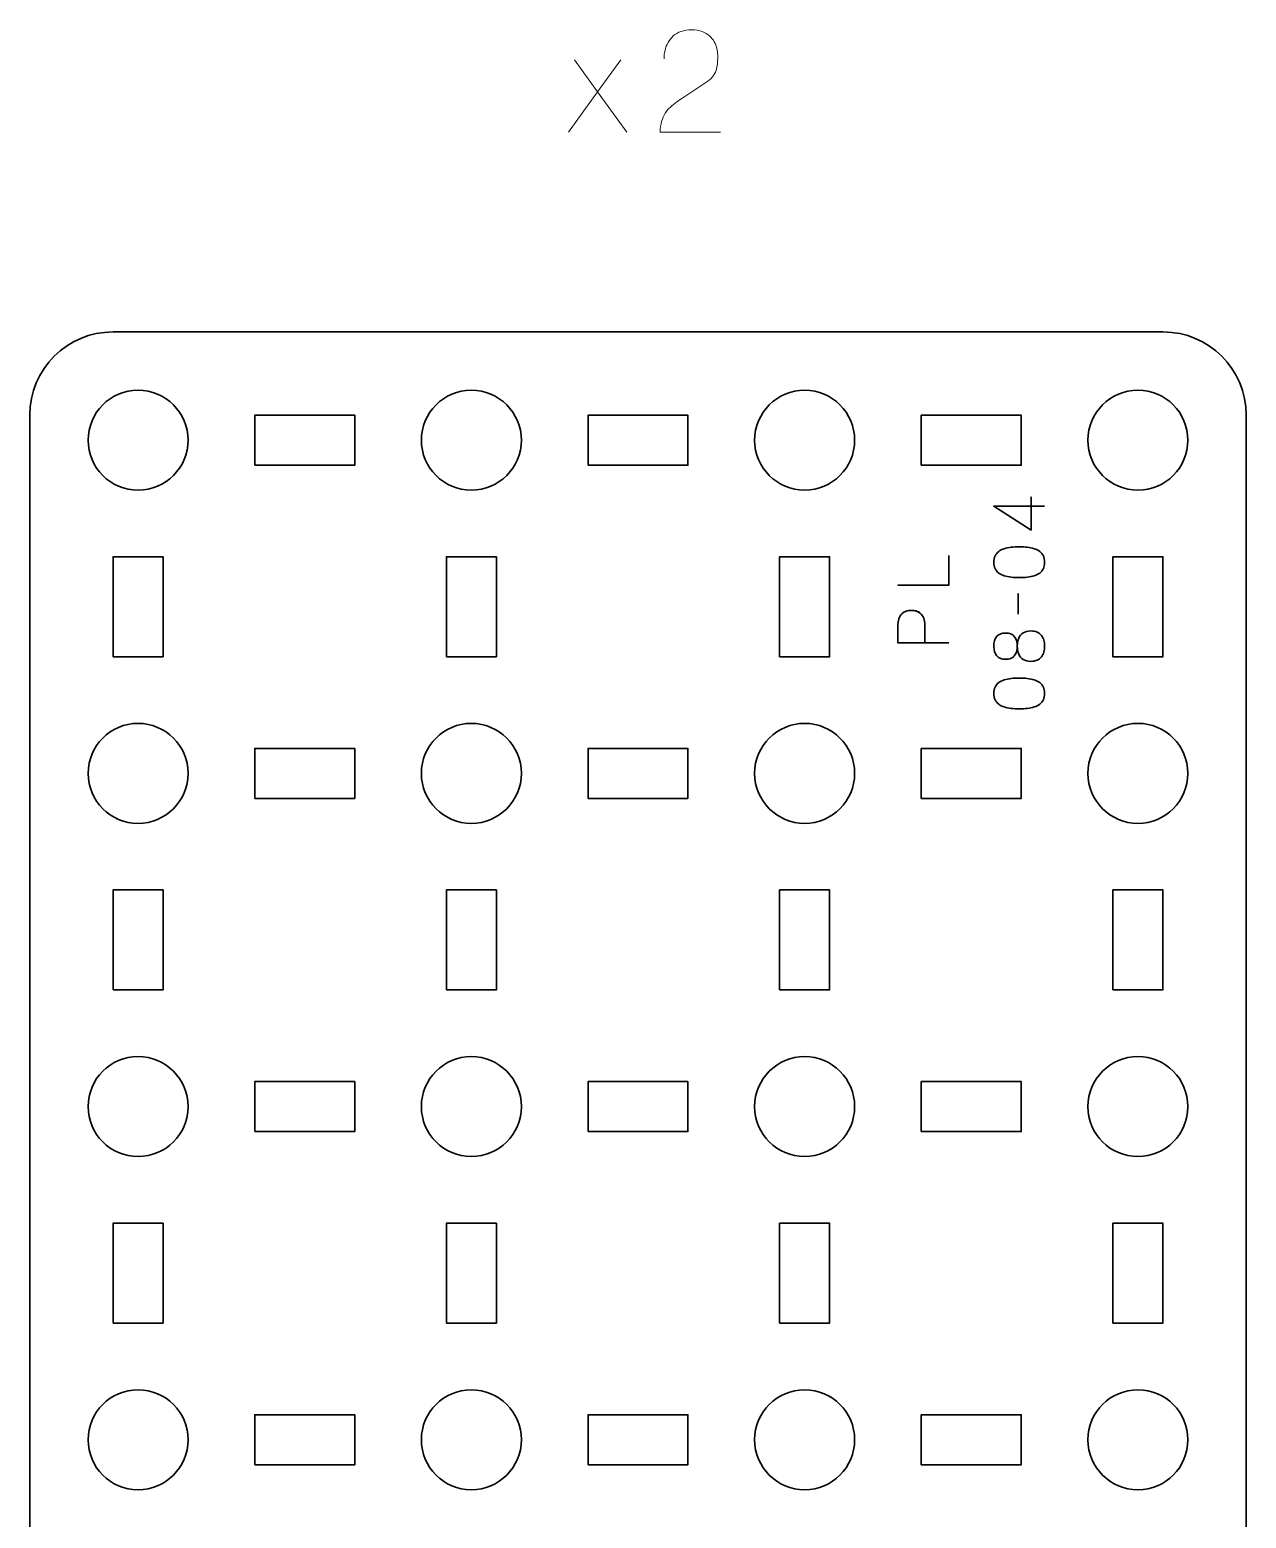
# Model space of a CAD drawing. Header units: centimetres. Extents: x -40 to 171, y -20 to 141.
# Drawn here: x 25.85 to 33.15, y 93.68 to 102.61 of the extents above; entities that cross this region are included whole.
import ezdxf

# ---------------------------------------------------------------- set-up
doc = ezdxf.new("R2010")
doc.units = ezdxf.units.CM
doc.header["$MEASUREMENT"] = 0
doc.layers.add('Layer 1', color=7, linetype='Continuous')

msp = doc.modelspace()

# ---------------------------------------------------------------- linework, layer by layer
at = {"layer": 'Layer 1', "color": 30, "lineweight": 9}
for points, knots in [([(29.99604, 101.9982), (29.99604, 101.9982), (29.63282, 101.9982), (29.63282, 101.9982), (29.63282, 101.9982), (29.63353, 102.02275), (29.63663, 102.04448), (29.64185, 102.06311), (29.64185, 102.06311), (29.64721, 102.08174), (29.65441, 102.09811), (29.6633, 102.11222), (29.6633, 102.11222), (29.67233, 102.12633), (29.68263, 102.13889), (29.69435, 102.1499), (29.69435, 102.1499), (29.70606, 102.16104), (29.71862, 102.1712), (29.73216, 102.1808), (29.73216, 102.1808), (29.74571, 102.19025), (29.75968, 102.19971), (29.77421, 102.20902), (29.77421, 102.20902), (29.77421, 102.20902), (29.91899, 102.30554), (29.91899, 102.30554), (29.91899, 102.30554), (29.93381, 102.31598), (29.94538, 102.32741), (29.95357, 102.33969), (29.95357, 102.33969), (29.96189, 102.35197), (29.96768, 102.36495), (29.97121, 102.37864), (29.97121, 102.37864), (29.97459, 102.39218), (29.97671, 102.40615), (29.97742, 102.42026), (29.97742, 102.42026), (29.97812, 102.43452), (29.9784, 102.44877), (29.97826, 102.46302), (29.97826, 102.46302), (29.97826, 102.47473), (29.97671, 102.48729), (29.97361, 102.50084), (29.97361, 102.50084), (29.97036, 102.51425), (29.96528, 102.52765), (29.95808, 102.54092), (29.95808, 102.54092), (29.95089, 102.55418), (29.94129, 102.56632), (29.9293, 102.57732), (29.9293, 102.57732), (29.9173, 102.58819), (29.90248, 102.59694), (29.88485, 102.60357), (29.88485, 102.60357), (29.86721, 102.6102), (29.84646, 102.61359), (29.82247, 102.61373), (29.82247, 102.61373), (29.79834, 102.61359), (29.77704, 102.6102), (29.75869, 102.60371), (29.75869, 102.60371), (29.74035, 102.59722), (29.72468, 102.58819), (29.7117, 102.57676), (29.7117, 102.57676), (29.69872, 102.56533), (29.68828, 102.55206), (29.68009, 102.53725), (29.68009, 102.53725), (29.67191, 102.52243), (29.66598, 102.50663), (29.66217, 102.48997), (29.66217, 102.48997), (29.65836, 102.47332), (29.65653, 102.45639), (29.65653, 102.43932), (29.65653, 102.43932), (29.65653, 102.45639), (29.65836, 102.47332), (29.66217, 102.48997), (29.66217, 102.48997), (29.66598, 102.50663), (29.67191, 102.52243), (29.68009, 102.53725), (29.68009, 102.53725), (29.68828, 102.55206), (29.69872, 102.56533), (29.7117, 102.57676), (29.7117, 102.57676), (29.72468, 102.58819), (29.74035, 102.59722), (29.75869, 102.60371), (29.75869, 102.60371), (29.77704, 102.6102), (29.79834, 102.61359), (29.82247, 102.61373), (29.82247, 102.61373), (29.84646, 102.61359), (29.86721, 102.6102), (29.88485, 102.60357), (29.88485, 102.60357), (29.90248, 102.59694), (29.9173, 102.58819), (29.9293, 102.57732), (29.9293, 102.57732), (29.94129, 102.56632), (29.95089, 102.55418), (29.95808, 102.54092), (29.95808, 102.54092), (29.96528, 102.52765), (29.97036, 102.51425), (29.97361, 102.50084), (29.97361, 102.50084), (29.97671, 102.48729), (29.97826, 102.47473), (29.97826, 102.46302), (29.97826, 102.46302), (29.9784, 102.44877), (29.97812, 102.43452), (29.97742, 102.42026), (29.97742, 102.42026), (29.97671, 102.40615), (29.97459, 102.39218), (29.97121, 102.37864), (29.97121, 102.37864), (29.96768, 102.36495), (29.96189, 102.35197), (29.95357, 102.33969), (29.95357, 102.33969), (29.94538, 102.32741), (29.93381, 102.31598), (29.91899, 102.30554), (29.91899, 102.30554), (29.91899, 102.30554), (29.77421, 102.20902), (29.77421, 102.20902), (29.77421, 102.20902), (29.75968, 102.19971), (29.74571, 102.19025), (29.73216, 102.1808), (29.73216, 102.1808), (29.71862, 102.1712), (29.70606, 102.16104), (29.69435, 102.1499), (29.69435, 102.1499), (29.68263, 102.13889), (29.67233, 102.12633), (29.6633, 102.11222), (29.6633, 102.11222), (29.65441, 102.09811), (29.64721, 102.08174), (29.64185, 102.06311), (29.64185, 102.06311), (29.63663, 102.04448), (29.63353, 102.02275), (29.63282, 101.9982), (29.63282, 101.9982), (29.63282, 101.9982), (29.99604, 101.9982), (29.99604, 101.9982)], [0, 0, 0, 0, 0.0238095, 0.0238095, 0.0238095, 0.0238095, 0.047619, 0.047619, 0.047619, 0.047619, 0.0714286, 0.0714286, 0.0714286, 0.0714286, 0.0952381, 0.0952381, 0.0952381, 0.0952381, 0.1190476, 0.1190476, 0.1190476, 0.1190476, 0.1428571, 0.1428571, 0.1428571, 0.1428571, 0.1666667, 0.1666667, 0.1666667, 0.1666667, 0.1904762, 0.1904762, 0.1904762, 0.1904762, 0.2142857, 0.2142857, 0.2142857, 0.2142857, 0.2380952, 0.2380952, 0.2380952, 0.2380952, 0.2619048, 0.2619048, 0.2619048, 0.2619048, 0.2857143, 0.2857143, 0.2857143, 0.2857143, 0.3095238, 0.3095238, 0.3095238, 0.3095238, 0.3333333, 0.3333333, 0.3333333, 0.3333333, 0.3571429, 0.3571429, 0.3571429, 0.3571429, 0.3809524, 0.3809524, 0.3809524, 0.3809524, 0.4047619, 0.4047619, 0.4047619, 0.4047619, 0.4285714, 0.4285714, 0.4285714, 0.4285714, 0.452381, 0.452381, 0.452381, 0.452381, 0.4761905, 0.4761905, 0.4761905, 0.4761905, 0.5, 0.5, 0.5, 0.5, 0.5238095, 0.5238095, 0.5238095, 0.5238095, 0.547619, 0.547619, 0.547619, 0.547619, 0.5714286, 0.5714286, 0.5714286, 0.5714286, 0.5952381, 0.5952381, 0.5952381, 0.5952381, 0.6190476, 0.6190476, 0.6190476, 0.6190476, 0.6428571, 0.6428571, 0.6428571, 0.6428571, 0.6666667, 0.6666667, 0.6666667, 0.6666667, 0.6904762, 0.6904762, 0.6904762, 0.6904762, 0.7142857, 0.7142857, 0.7142857, 0.7142857, 0.7380952, 0.7380952, 0.7380952, 0.7380952, 0.7619048, 0.7619048, 0.7619048, 0.7619048, 0.7857143, 0.7857143, 0.7857143, 0.7857143, 0.8095238, 0.8095238, 0.8095238, 0.8095238, 0.8333333, 0.8333333, 0.8333333, 0.8333333, 0.8571429, 0.8571429, 0.8571429, 0.8571429, 0.8809524, 0.8809524, 0.8809524, 0.8809524, 0.9047619, 0.9047619, 0.9047619, 0.9047619, 0.9285714, 0.9285714, 0.9285714, 0.9285714, 0.952381, 0.952381, 0.952381, 0.952381, 0.9761905, 0.9761905, 0.9761905, 0.9761905, 1, 1, 1, 1]), ([(29.08333, 101.9982), (29.08333, 101.9982), (29.25774, 102.24035), (29.25774, 102.24035), (29.25774, 102.24035), (29.25774, 102.24035), (29.11889, 102.43254), (29.11889, 102.43254), (29.11889, 102.43254), (29.11889, 102.43254), (29.25774, 102.24035), (29.25774, 102.24035), (29.25774, 102.24035), (29.25774, 102.24035), (29.39744, 102.43254), (29.39744, 102.43254), (29.39744, 102.43254), (29.39744, 102.43254), (29.25774, 102.24035), (29.25774, 102.24035), (29.25774, 102.24035), (29.25774, 102.24035), (29.43301, 101.9982), (29.43301, 101.9982), (29.43301, 101.9982), (29.43301, 101.9982), (29.25774, 102.24035), (29.25774, 102.24035), (29.25774, 102.24035), (29.25774, 102.24035), (29.08333, 101.9982), (29.08333, 101.9982)], [0, 0, 0, 0, 0.125, 0.125, 0.125, 0.125, 0.25, 0.25, 0.25, 0.25, 0.375, 0.375, 0.375, 0.375, 0.5, 0.5, 0.5, 0.5, 0.625, 0.625, 0.625, 0.625, 0.75, 0.75, 0.75, 0.75, 0.875, 0.875, 0.875, 0.875, 1, 1, 1, 1])]:
    msp.add_open_spline(points, degree=3, knots=knots, dxfattribs=at)
at = {"layer": 'Layer 1', "color": 250, "lineweight": 35}
for points, knots in [([(32.65, 85.5), (32.65, 85.5), (26.35, 85.5), (26.35, 85.5), (26.35, 85.5), (26.07391, 85.5), (25.85, 85.72391), (25.85, 86), (25.85, 86), (25.85, 86), (25.85, 100.3), (25.85, 100.3), (25.85, 100.3), (25.85, 100.57609), (26.07391, 100.8), (26.35, 100.8), (26.35, 100.8), (26.35, 100.8), (32.65, 100.8), (32.65, 100.8), (32.65, 100.8), (32.92609, 100.8), (33.15, 100.57609), (33.15, 100.3), (33.15, 100.3), (33.15, 100.3), (33.15, 86), (33.15, 86), (33.15, 86), (33.15, 85.72391), (32.92609, 85.5), (32.65, 85.5)], [0, 0, 0, 0, 0.125, 0.125, 0.125, 0.125, 0.25, 0.25, 0.25, 0.25, 0.375, 0.375, 0.375, 0.375, 0.5, 0.5, 0.5, 0.5, 0.625, 0.625, 0.625, 0.625, 0.75, 0.75, 0.75, 0.75, 0.875, 0.875, 0.875, 0.875, 1, 1, 1, 1]), ([(26.2, 100.15), (26.2, 100.31566), (26.33434, 100.45), (26.5, 100.45), (26.5, 100.45), (26.66566, 100.45), (26.8, 100.31566), (26.8, 100.15), (26.8, 100.15), (26.8, 99.98434), (26.66566, 99.85), (26.5, 99.85), (26.5, 99.85), (26.33434, 99.85), (26.2, 99.98434), (26.2, 100.15)], [0, 0, 0, 0, 0.25, 0.25, 0.25, 0.25, 0.5, 0.5, 0.5, 0.5, 0.75, 0.75, 0.75, 0.75, 1, 1, 1, 1]), ([(28.2, 100.15), (28.2, 100.31566), (28.33434, 100.45), (28.5, 100.45), (28.5, 100.45), (28.66566, 100.45), (28.8, 100.31566), (28.8, 100.15), (28.8, 100.15), (28.8, 99.98434), (28.66566, 99.85), (28.5, 99.85), (28.5, 99.85), (28.33434, 99.85), (28.2, 99.98434), (28.2, 100.15)], [0, 0, 0, 0, 0.25, 0.25, 0.25, 0.25, 0.5, 0.5, 0.5, 0.5, 0.75, 0.75, 0.75, 0.75, 1, 1, 1, 1]), ([(30.2, 100.15), (30.2, 100.31566), (30.33434, 100.45), (30.5, 100.45), (30.5, 100.45), (30.66566, 100.45), (30.8, 100.31566), (30.8, 100.15), (30.8, 100.15), (30.8, 99.98434), (30.66566, 99.85), (30.5, 99.85), (30.5, 99.85), (30.33434, 99.85), (30.2, 99.98434), (30.2, 100.15)], [0, 0, 0, 0, 0.25, 0.25, 0.25, 0.25, 0.5, 0.5, 0.5, 0.5, 0.75, 0.75, 0.75, 0.75, 1, 1, 1, 1]), ([(32.2, 100.15), (32.2, 100.31566), (32.33434, 100.45), (32.5, 100.45), (32.5, 100.45), (32.66566, 100.45), (32.8, 100.31566), (32.8, 100.15), (32.8, 100.15), (32.8, 99.98434), (32.66566, 99.85), (32.5, 99.85), (32.5, 99.85), (32.33434, 99.85), (32.2, 99.98434), (32.2, 100.15)], [0, 0, 0, 0, 0.25, 0.25, 0.25, 0.25, 0.5, 0.5, 0.5, 0.5, 0.75, 0.75, 0.75, 0.75, 1, 1, 1, 1]), ([(27.2, 100), (27.2, 100), (27.2, 100.3), (27.2, 100.3), (27.2, 100.3), (27.2, 100.3), (27.8, 100.3), (27.8, 100.3), (27.8, 100.3), (27.8, 100.3), (27.8, 100), (27.8, 100), (27.8, 100), (27.8, 100), (27.2, 100), (27.2, 100)], [0, 0, 0, 0, 0.25, 0.25, 0.25, 0.25, 0.5, 0.5, 0.5, 0.5, 0.75, 0.75, 0.75, 0.75, 1, 1, 1, 1]), ([(29.2, 100), (29.2, 100), (29.2, 100.3), (29.2, 100.3), (29.2, 100.3), (29.2, 100.3), (29.8, 100.3), (29.8, 100.3), (29.8, 100.3), (29.8, 100.3), (29.8, 100), (29.8, 100), (29.8, 100), (29.8, 100), (29.2, 100), (29.2, 100)], [0, 0, 0, 0, 0.25, 0.25, 0.25, 0.25, 0.5, 0.5, 0.5, 0.5, 0.75, 0.75, 0.75, 0.75, 1, 1, 1, 1]), ([(31.2, 100), (31.2, 100), (31.2, 100.3), (31.2, 100.3), (31.2, 100.3), (31.2, 100.3), (31.8, 100.3), (31.8, 100.3), (31.8, 100.3), (31.8, 100.3), (31.8, 100), (31.8, 100), (31.8, 100), (31.8, 100), (31.2, 100), (31.2, 100)], [0, 0, 0, 0, 0.25, 0.25, 0.25, 0.25, 0.5, 0.5, 0.5, 0.5, 0.75, 0.75, 0.75, 0.75, 1, 1, 1, 1]), ([(26.35, 98.85), (26.35, 98.85), (26.35, 99.45), (26.35, 99.45), (26.35, 99.45), (26.35, 99.45), (26.65, 99.45), (26.65, 99.45), (26.65, 99.45), (26.65, 99.45), (26.65, 98.85), (26.65, 98.85), (26.65, 98.85), (26.65, 98.85), (26.35, 98.85), (26.35, 98.85)], [0, 0, 0, 0, 0.25, 0.25, 0.25, 0.25, 0.5, 0.5, 0.5, 0.5, 0.75, 0.75, 0.75, 0.75, 1, 1, 1, 1]), ([(28.35, 98.85), (28.35, 98.85), (28.35, 99.45), (28.35, 99.45), (28.35, 99.45), (28.35, 99.45), (28.65, 99.45), (28.65, 99.45), (28.65, 99.45), (28.65, 99.45), (28.65, 98.85), (28.65, 98.85), (28.65, 98.85), (28.65, 98.85), (28.35, 98.85), (28.35, 98.85)], [0, 0, 0, 0, 0.25, 0.25, 0.25, 0.25, 0.5, 0.5, 0.5, 0.5, 0.75, 0.75, 0.75, 0.75, 1, 1, 1, 1]), ([(30.35, 98.85), (30.35, 98.85), (30.35, 99.45), (30.35, 99.45), (30.35, 99.45), (30.35, 99.45), (30.65, 99.45), (30.65, 99.45), (30.65, 99.45), (30.65, 99.45), (30.65, 98.85), (30.65, 98.85), (30.65, 98.85), (30.65, 98.85), (30.35, 98.85), (30.35, 98.85)], [0, 0, 0, 0, 0.25, 0.25, 0.25, 0.25, 0.5, 0.5, 0.5, 0.5, 0.75, 0.75, 0.75, 0.75, 1, 1, 1, 1]), ([(32.35, 98.85), (32.35, 98.85), (32.35, 99.45), (32.35, 99.45), (32.35, 99.45), (32.35, 99.45), (32.65, 99.45), (32.65, 99.45), (32.65, 99.45), (32.65, 99.45), (32.65, 98.85), (32.65, 98.85), (32.65, 98.85), (32.65, 98.85), (32.35, 98.85), (32.35, 98.85)], [0, 0, 0, 0, 0.25, 0.25, 0.25, 0.25, 0.5, 0.5, 0.5, 0.5, 0.75, 0.75, 0.75, 0.75, 1, 1, 1, 1]), ([(26.2, 98.15), (26.2, 98.31566), (26.33434, 98.45), (26.5, 98.45), (26.5, 98.45), (26.66566, 98.45), (26.8, 98.31566), (26.8, 98.15), (26.8, 98.15), (26.8, 97.98434), (26.66566, 97.85), (26.5, 97.85), (26.5, 97.85), (26.33434, 97.85), (26.2, 97.98434), (26.2, 98.15)], [0, 0, 0, 0, 0.25, 0.25, 0.25, 0.25, 0.5, 0.5, 0.5, 0.5, 0.75, 0.75, 0.75, 0.75, 1, 1, 1, 1]), ([(28.2, 98.15), (28.2, 98.31566), (28.33434, 98.45), (28.5, 98.45), (28.5, 98.45), (28.66566, 98.45), (28.8, 98.31566), (28.8, 98.15), (28.8, 98.15), (28.8, 97.98434), (28.66566, 97.85), (28.5, 97.85), (28.5, 97.85), (28.33434, 97.85), (28.2, 97.98434), (28.2, 98.15)], [0, 0, 0, 0, 0.25, 0.25, 0.25, 0.25, 0.5, 0.5, 0.5, 0.5, 0.75, 0.75, 0.75, 0.75, 1, 1, 1, 1]), ([(30.2, 98.15), (30.2, 98.31566), (30.33434, 98.45), (30.5, 98.45), (30.5, 98.45), (30.66566, 98.45), (30.8, 98.31566), (30.8, 98.15), (30.8, 98.15), (30.8, 97.98434), (30.66566, 97.85), (30.5, 97.85), (30.5, 97.85), (30.33434, 97.85), (30.2, 97.98434), (30.2, 98.15)], [0, 0, 0, 0, 0.25, 0.25, 0.25, 0.25, 0.5, 0.5, 0.5, 0.5, 0.75, 0.75, 0.75, 0.75, 1, 1, 1, 1]), ([(32.2, 98.15), (32.2, 98.31566), (32.33434, 98.45), (32.5, 98.45), (32.5, 98.45), (32.66566, 98.45), (32.8, 98.31566), (32.8, 98.15), (32.8, 98.15), (32.8, 97.98434), (32.66566, 97.85), (32.5, 97.85), (32.5, 97.85), (32.33434, 97.85), (32.2, 97.98434), (32.2, 98.15)], [0, 0, 0, 0, 0.25, 0.25, 0.25, 0.25, 0.5, 0.5, 0.5, 0.5, 0.75, 0.75, 0.75, 0.75, 1, 1, 1, 1]), ([(27.2, 98), (27.2, 98), (27.2, 98.3), (27.2, 98.3), (27.2, 98.3), (27.2, 98.3), (27.8, 98.3), (27.8, 98.3), (27.8, 98.3), (27.8, 98.3), (27.8, 98), (27.8, 98), (27.8, 98), (27.8, 98), (27.2, 98), (27.2, 98)], [0, 0, 0, 0, 0.25, 0.25, 0.25, 0.25, 0.5, 0.5, 0.5, 0.5, 0.75, 0.75, 0.75, 0.75, 1, 1, 1, 1]), ([(29.2, 98), (29.2, 98), (29.2, 98.3), (29.2, 98.3), (29.2, 98.3), (29.2, 98.3), (29.8, 98.3), (29.8, 98.3), (29.8, 98.3), (29.8, 98.3), (29.8, 98), (29.8, 98), (29.8, 98), (29.8, 98), (29.2, 98), (29.2, 98)], [0, 0, 0, 0, 0.25, 0.25, 0.25, 0.25, 0.5, 0.5, 0.5, 0.5, 0.75, 0.75, 0.75, 0.75, 1, 1, 1, 1]), ([(31.2, 98), (31.2, 98), (31.2, 98.3), (31.2, 98.3), (31.2, 98.3), (31.2, 98.3), (31.8, 98.3), (31.8, 98.3), (31.8, 98.3), (31.8, 98.3), (31.8, 98), (31.8, 98), (31.8, 98), (31.8, 98), (31.2, 98), (31.2, 98)], [0, 0, 0, 0, 0.25, 0.25, 0.25, 0.25, 0.5, 0.5, 0.5, 0.5, 0.75, 0.75, 0.75, 0.75, 1, 1, 1, 1]), ([(26.35, 96.85), (26.35, 96.85), (26.35, 97.45), (26.35, 97.45), (26.35, 97.45), (26.35, 97.45), (26.65, 97.45), (26.65, 97.45), (26.65, 97.45), (26.65, 97.45), (26.65, 96.85), (26.65, 96.85), (26.65, 96.85), (26.65, 96.85), (26.35, 96.85), (26.35, 96.85)], [0, 0, 0, 0, 0.25, 0.25, 0.25, 0.25, 0.5, 0.5, 0.5, 0.5, 0.75, 0.75, 0.75, 0.75, 1, 1, 1, 1]), ([(28.35, 96.85), (28.35, 96.85), (28.35, 97.45), (28.35, 97.45), (28.35, 97.45), (28.35, 97.45), (28.65, 97.45), (28.65, 97.45), (28.65, 97.45), (28.65, 97.45), (28.65, 96.85), (28.65, 96.85), (28.65, 96.85), (28.65, 96.85), (28.35, 96.85), (28.35, 96.85)], [0, 0, 0, 0, 0.25, 0.25, 0.25, 0.25, 0.5, 0.5, 0.5, 0.5, 0.75, 0.75, 0.75, 0.75, 1, 1, 1, 1]), ([(30.35, 96.85), (30.35, 96.85), (30.35, 97.45), (30.35, 97.45), (30.35, 97.45), (30.35, 97.45), (30.65, 97.45), (30.65, 97.45), (30.65, 97.45), (30.65, 97.45), (30.65, 96.85), (30.65, 96.85), (30.65, 96.85), (30.65, 96.85), (30.35, 96.85), (30.35, 96.85)], [0, 0, 0, 0, 0.25, 0.25, 0.25, 0.25, 0.5, 0.5, 0.5, 0.5, 0.75, 0.75, 0.75, 0.75, 1, 1, 1, 1]), ([(32.35, 96.85), (32.35, 96.85), (32.35, 97.45), (32.35, 97.45), (32.35, 97.45), (32.35, 97.45), (32.65, 97.45), (32.65, 97.45), (32.65, 97.45), (32.65, 97.45), (32.65, 96.85), (32.65, 96.85), (32.65, 96.85), (32.65, 96.85), (32.35, 96.85), (32.35, 96.85)], [0, 0, 0, 0, 0.25, 0.25, 0.25, 0.25, 0.5, 0.5, 0.5, 0.5, 0.75, 0.75, 0.75, 0.75, 1, 1, 1, 1]), ([(26.2, 96.15), (26.2, 96.31566), (26.33434, 96.45), (26.5, 96.45), (26.5, 96.45), (26.66566, 96.45), (26.8, 96.31566), (26.8, 96.15), (26.8, 96.15), (26.8, 95.98434), (26.66566, 95.85), (26.5, 95.85), (26.5, 95.85), (26.33434, 95.85), (26.2, 95.98434), (26.2, 96.15)], [0, 0, 0, 0, 0.25, 0.25, 0.25, 0.25, 0.5, 0.5, 0.5, 0.5, 0.75, 0.75, 0.75, 0.75, 1, 1, 1, 1]), ([(28.2, 96.15), (28.2, 96.31566), (28.33434, 96.45), (28.5, 96.45), (28.5, 96.45), (28.66566, 96.45), (28.8, 96.31566), (28.8, 96.15), (28.8, 96.15), (28.8, 95.98434), (28.66566, 95.85), (28.5, 95.85), (28.5, 95.85), (28.33434, 95.85), (28.2, 95.98434), (28.2, 96.15)], [0, 0, 0, 0, 0.25, 0.25, 0.25, 0.25, 0.5, 0.5, 0.5, 0.5, 0.75, 0.75, 0.75, 0.75, 1, 1, 1, 1]), ([(30.2, 96.15), (30.2, 96.31566), (30.33434, 96.45), (30.5, 96.45), (30.5, 96.45), (30.66566, 96.45), (30.8, 96.31566), (30.8, 96.15), (30.8, 96.15), (30.8, 95.98434), (30.66566, 95.85), (30.5, 95.85), (30.5, 95.85), (30.33434, 95.85), (30.2, 95.98434), (30.2, 96.15)], [0, 0, 0, 0, 0.25, 0.25, 0.25, 0.25, 0.5, 0.5, 0.5, 0.5, 0.75, 0.75, 0.75, 0.75, 1, 1, 1, 1]), ([(32.2, 96.15), (32.2, 96.31566), (32.33434, 96.45), (32.5, 96.45), (32.5, 96.45), (32.66566, 96.45), (32.8, 96.31566), (32.8, 96.15), (32.8, 96.15), (32.8, 95.98434), (32.66566, 95.85), (32.5, 95.85), (32.5, 95.85), (32.33434, 95.85), (32.2, 95.98434), (32.2, 96.15)], [0, 0, 0, 0, 0.25, 0.25, 0.25, 0.25, 0.5, 0.5, 0.5, 0.5, 0.75, 0.75, 0.75, 0.75, 1, 1, 1, 1]), ([(27.2, 96), (27.2, 96), (27.2, 96.3), (27.2, 96.3), (27.2, 96.3), (27.2, 96.3), (27.8, 96.3), (27.8, 96.3), (27.8, 96.3), (27.8, 96.3), (27.8, 96), (27.8, 96), (27.8, 96), (27.8, 96), (27.2, 96), (27.2, 96)], [0, 0, 0, 0, 0.25, 0.25, 0.25, 0.25, 0.5, 0.5, 0.5, 0.5, 0.75, 0.75, 0.75, 0.75, 1, 1, 1, 1]), ([(29.2, 96), (29.2, 96), (29.2, 96.3), (29.2, 96.3), (29.2, 96.3), (29.2, 96.3), (29.8, 96.3), (29.8, 96.3), (29.8, 96.3), (29.8, 96.3), (29.8, 96), (29.8, 96), (29.8, 96), (29.8, 96), (29.2, 96), (29.2, 96)], [0, 0, 0, 0, 0.25, 0.25, 0.25, 0.25, 0.5, 0.5, 0.5, 0.5, 0.75, 0.75, 0.75, 0.75, 1, 1, 1, 1]), ([(31.2, 96), (31.2, 96), (31.2, 96.3), (31.2, 96.3), (31.2, 96.3), (31.2, 96.3), (31.8, 96.3), (31.8, 96.3), (31.8, 96.3), (31.8, 96.3), (31.8, 96), (31.8, 96), (31.8, 96), (31.8, 96), (31.2, 96), (31.2, 96)], [0, 0, 0, 0, 0.25, 0.25, 0.25, 0.25, 0.5, 0.5, 0.5, 0.5, 0.75, 0.75, 0.75, 0.75, 1, 1, 1, 1]), ([(26.35, 94.85), (26.35, 94.85), (26.35, 95.45), (26.35, 95.45), (26.35, 95.45), (26.35, 95.45), (26.65, 95.45), (26.65, 95.45), (26.65, 95.45), (26.65, 95.45), (26.65, 94.85), (26.65, 94.85), (26.65, 94.85), (26.65, 94.85), (26.35, 94.85), (26.35, 94.85)], [0, 0, 0, 0, 0.25, 0.25, 0.25, 0.25, 0.5, 0.5, 0.5, 0.5, 0.75, 0.75, 0.75, 0.75, 1, 1, 1, 1]), ([(28.35, 94.85), (28.35, 94.85), (28.35, 95.45), (28.35, 95.45), (28.35, 95.45), (28.35, 95.45), (28.65, 95.45), (28.65, 95.45), (28.65, 95.45), (28.65, 95.45), (28.65, 94.85), (28.65, 94.85), (28.65, 94.85), (28.65, 94.85), (28.35, 94.85), (28.35, 94.85)], [0, 0, 0, 0, 0.25, 0.25, 0.25, 0.25, 0.5, 0.5, 0.5, 0.5, 0.75, 0.75, 0.75, 0.75, 1, 1, 1, 1]), ([(30.35, 94.85), (30.35, 94.85), (30.35, 95.45), (30.35, 95.45), (30.35, 95.45), (30.35, 95.45), (30.65, 95.45), (30.65, 95.45), (30.65, 95.45), (30.65, 95.45), (30.65, 94.85), (30.65, 94.85), (30.65, 94.85), (30.65, 94.85), (30.35, 94.85), (30.35, 94.85)], [0, 0, 0, 0, 0.25, 0.25, 0.25, 0.25, 0.5, 0.5, 0.5, 0.5, 0.75, 0.75, 0.75, 0.75, 1, 1, 1, 1]), ([(32.35, 94.85), (32.35, 94.85), (32.35, 95.45), (32.35, 95.45), (32.35, 95.45), (32.35, 95.45), (32.65, 95.45), (32.65, 95.45), (32.65, 95.45), (32.65, 95.45), (32.65, 94.85), (32.65, 94.85), (32.65, 94.85), (32.65, 94.85), (32.35, 94.85), (32.35, 94.85)], [0, 0, 0, 0, 0.25, 0.25, 0.25, 0.25, 0.5, 0.5, 0.5, 0.5, 0.75, 0.75, 0.75, 0.75, 1, 1, 1, 1]), ([(26.2, 94.15), (26.2, 94.31566), (26.33434, 94.45), (26.5, 94.45), (26.5, 94.45), (26.66566, 94.45), (26.8, 94.31566), (26.8, 94.15), (26.8, 94.15), (26.8, 93.98434), (26.66566, 93.85), (26.5, 93.85), (26.5, 93.85), (26.33434, 93.85), (26.2, 93.98434), (26.2, 94.15)], [0, 0, 0, 0, 0.25, 0.25, 0.25, 0.25, 0.5, 0.5, 0.5, 0.5, 0.75, 0.75, 0.75, 0.75, 1, 1, 1, 1]), ([(28.2, 94.15), (28.2, 94.31566), (28.33434, 94.45), (28.5, 94.45), (28.5, 94.45), (28.66566, 94.45), (28.8, 94.31566), (28.8, 94.15), (28.8, 94.15), (28.8, 93.98434), (28.66566, 93.85), (28.5, 93.85), (28.5, 93.85), (28.33434, 93.85), (28.2, 93.98434), (28.2, 94.15)], [0, 0, 0, 0, 0.25, 0.25, 0.25, 0.25, 0.5, 0.5, 0.5, 0.5, 0.75, 0.75, 0.75, 0.75, 1, 1, 1, 1]), ([(30.2, 94.15), (30.2, 94.31566), (30.33434, 94.45), (30.5, 94.45), (30.5, 94.45), (30.66566, 94.45), (30.8, 94.31566), (30.8, 94.15), (30.8, 94.15), (30.8, 93.98434), (30.66566, 93.85), (30.5, 93.85), (30.5, 93.85), (30.33434, 93.85), (30.2, 93.98434), (30.2, 94.15)], [0, 0, 0, 0, 0.25, 0.25, 0.25, 0.25, 0.5, 0.5, 0.5, 0.5, 0.75, 0.75, 0.75, 0.75, 1, 1, 1, 1]), ([(32.2, 94.15), (32.2, 94.31566), (32.33434, 94.45), (32.5, 94.45), (32.5, 94.45), (32.66566, 94.45), (32.8, 94.31566), (32.8, 94.15), (32.8, 94.15), (32.8, 93.98434), (32.66566, 93.85), (32.5, 93.85), (32.5, 93.85), (32.33434, 93.85), (32.2, 93.98434), (32.2, 94.15)], [0, 0, 0, 0, 0.25, 0.25, 0.25, 0.25, 0.5, 0.5, 0.5, 0.5, 0.75, 0.75, 0.75, 0.75, 1, 1, 1, 1]), ([(27.2, 94), (27.2, 94), (27.2, 94.3), (27.2, 94.3), (27.2, 94.3), (27.2, 94.3), (27.8, 94.3), (27.8, 94.3), (27.8, 94.3), (27.8, 94.3), (27.8, 94), (27.8, 94), (27.8, 94), (27.8, 94), (27.2, 94), (27.2, 94)], [0, 0, 0, 0, 0.25, 0.25, 0.25, 0.25, 0.5, 0.5, 0.5, 0.5, 0.75, 0.75, 0.75, 0.75, 1, 1, 1, 1]), ([(29.2, 94), (29.2, 94), (29.2, 94.3), (29.2, 94.3), (29.2, 94.3), (29.2, 94.3), (29.8, 94.3), (29.8, 94.3), (29.8, 94.3), (29.8, 94.3), (29.8, 94), (29.8, 94), (29.8, 94), (29.8, 94), (29.2, 94), (29.2, 94)], [0, 0, 0, 0, 0.25, 0.25, 0.25, 0.25, 0.5, 0.5, 0.5, 0.5, 0.75, 0.75, 0.75, 0.75, 1, 1, 1, 1]), ([(31.2, 94), (31.2, 94), (31.2, 94.3), (31.2, 94.3), (31.2, 94.3), (31.2, 94.3), (31.8, 94.3), (31.8, 94.3), (31.8, 94.3), (31.8, 94.3), (31.8, 94), (31.8, 94), (31.8, 94), (31.8, 94), (31.2, 94), (31.2, 94)], [0, 0, 0, 0, 0.25, 0.25, 0.25, 0.25, 0.5, 0.5, 0.5, 0.5, 0.75, 0.75, 0.75, 0.75, 1, 1, 1, 1])]:
    msp.add_open_spline(points, degree=3, knots=knots, dxfattribs=at)
at = {"layer": 'Layer 1', "color": 30, "lineweight": 35}
for points, knots in [([(31.94023, 99.7539), (31.94023, 99.7539), (31.63501, 99.7539), (31.63501, 99.7539), (31.63501, 99.7539), (31.63501, 99.7539), (31.85895, 99.60997), (31.85895, 99.60997), (31.85895, 99.60997), (31.85895, 99.60997), (31.85895, 99.80809), (31.85895, 99.80809), (31.85895, 99.80809), (31.85895, 99.80809), (31.85895, 99.60997), (31.85895, 99.60997), (31.85895, 99.60997), (31.85895, 99.60997), (31.63501, 99.7539), (31.63501, 99.7539), (31.63501, 99.7539), (31.63501, 99.7539), (31.94023, 99.7539), (31.94023, 99.7539)], [0, 0, 0, 0, 0.1666667, 0.1666667, 0.1666667, 0.1666667, 0.3333333, 0.3333333, 0.3333333, 0.3333333, 0.5, 0.5, 0.5, 0.5, 0.6666667, 0.6666667, 0.6666667, 0.6666667, 0.8333333, 0.8333333, 0.8333333, 0.8333333, 1, 1, 1, 1]), ([(31.36492, 99.45736), (31.36492, 99.45736), (31.36492, 99.27914), (31.36492, 99.27914), (31.36492, 99.27914), (31.36492, 99.27914), (31.0597, 99.27914), (31.0597, 99.27914), (31.0597, 99.27914), (31.0597, 99.27914), (31.36492, 99.27914), (31.36492, 99.27914), (31.36492, 99.27914), (31.36492, 99.27914), (31.36492, 99.45736), (31.36492, 99.45736)], [0, 0, 0, 0, 0.25, 0.25, 0.25, 0.25, 0.5, 0.5, 0.5, 0.5, 0.75, 0.75, 0.75, 0.75, 1, 1, 1, 1]), ([(31.94023, 99.41736), (31.94016, 99.43217), (31.93755, 99.44494), (31.93247, 99.4556), (31.93247, 99.4556), (31.92739, 99.46618), (31.92012, 99.475), (31.91088, 99.48205), (31.91088, 99.48205), (31.90157, 99.48904), (31.89056, 99.49454), (31.87786, 99.49863), (31.87786, 99.49863), (31.86516, 99.50266), (31.85126, 99.50555), (31.83602, 99.50717), (31.83602, 99.50717), (31.82078, 99.50887), (31.80476, 99.50971), (31.78783, 99.50964), (31.78783, 99.50964), (31.77097, 99.50971), (31.75495, 99.50887), (31.73978, 99.50717), (31.73978, 99.50717), (31.72461, 99.50555), (31.71064, 99.50266), (31.69794, 99.49863), (31.69794, 99.49863), (31.68531, 99.49454), (31.67431, 99.48904), (31.66492, 99.48205), (31.66492, 99.48205), (31.65561, 99.475), (31.64834, 99.46618), (31.64326, 99.4556), (31.64326, 99.4556), (31.63811, 99.44494), (31.6355, 99.43217), (31.63543, 99.41736), (31.63543, 99.41736), (31.6355, 99.40254), (31.63811, 99.38977), (31.64326, 99.37911), (31.64326, 99.37911), (31.64834, 99.36853), (31.65561, 99.35971), (31.66492, 99.35266), (31.66492, 99.35266), (31.67431, 99.34567), (31.68531, 99.34017), (31.69794, 99.33608), (31.69794, 99.33608), (31.71064, 99.33205), (31.72461, 99.32916), (31.73978, 99.32754), (31.73978, 99.32754), (31.75495, 99.32585), (31.77097, 99.325), (31.78783, 99.32507), (31.78783, 99.32507), (31.80476, 99.325), (31.82078, 99.32585), (31.83602, 99.32754), (31.83602, 99.32754), (31.85126, 99.32916), (31.86516, 99.33205), (31.87786, 99.33608), (31.87786, 99.33608), (31.89056, 99.34017), (31.90157, 99.34567), (31.91088, 99.35266), (31.91088, 99.35266), (31.92012, 99.35971), (31.92739, 99.36853), (31.93247, 99.37911), (31.93247, 99.37911), (31.93755, 99.38977), (31.94016, 99.40254), (31.94023, 99.41736)], [0, 0, 0, 0, 0.05, 0.05, 0.05, 0.05, 0.1, 0.1, 0.1, 0.1, 0.15, 0.15, 0.15, 0.15, 0.2, 0.2, 0.2, 0.2, 0.25, 0.25, 0.25, 0.25, 0.3, 0.3, 0.3, 0.3, 0.35, 0.35, 0.35, 0.35, 0.4, 0.4, 0.4, 0.4, 0.45, 0.45, 0.45, 0.45, 0.5, 0.5, 0.5, 0.5, 0.55, 0.55, 0.55, 0.55, 0.6, 0.6, 0.6, 0.6, 0.65, 0.65, 0.65, 0.65, 0.7, 0.7, 0.7, 0.7, 0.75, 0.75, 0.75, 0.75, 0.8, 0.8, 0.8, 0.8, 0.85, 0.85, 0.85, 0.85, 0.9, 0.9, 0.9, 0.9, 0.95, 0.95, 0.95, 0.95, 1, 1, 1, 1]), ([(31.94023, 99.41736), (31.94016, 99.43217), (31.93755, 99.44494), (31.93247, 99.4556), (31.93247, 99.4556), (31.92739, 99.46618), (31.92012, 99.475), (31.91088, 99.48205), (31.91088, 99.48205), (31.90157, 99.48904), (31.89056, 99.49454), (31.87786, 99.49863), (31.87786, 99.49863), (31.86516, 99.50266), (31.85126, 99.50555), (31.83602, 99.50717), (31.83602, 99.50717), (31.82078, 99.50887), (31.80476, 99.50971), (31.78783, 99.50964), (31.78783, 99.50964), (31.77097, 99.50971), (31.75495, 99.50887), (31.73978, 99.50717), (31.73978, 99.50717), (31.72461, 99.50555), (31.71064, 99.50266), (31.69794, 99.49863), (31.69794, 99.49863), (31.68531, 99.49454), (31.67431, 99.48904), (31.66492, 99.48205), (31.66492, 99.48205), (31.65561, 99.475), (31.64834, 99.46618), (31.64326, 99.4556), (31.64326, 99.4556), (31.63811, 99.44494), (31.6355, 99.43217), (31.63543, 99.41736), (31.63543, 99.41736), (31.6355, 99.40254), (31.63811, 99.38977), (31.64326, 99.37911), (31.64326, 99.37911), (31.64834, 99.36853), (31.65561, 99.35971), (31.66492, 99.35266), (31.66492, 99.35266), (31.67431, 99.34567), (31.68531, 99.34017), (31.69794, 99.33608), (31.69794, 99.33608), (31.71064, 99.33205), (31.72461, 99.32916), (31.73978, 99.32754), (31.73978, 99.32754), (31.75495, 99.32585), (31.77097, 99.325), (31.78783, 99.32507), (31.78783, 99.32507), (31.80476, 99.325), (31.82078, 99.32585), (31.83602, 99.32754), (31.83602, 99.32754), (31.85126, 99.32916), (31.86516, 99.33205), (31.87786, 99.33608), (31.87786, 99.33608), (31.89056, 99.34017), (31.90157, 99.34567), (31.91088, 99.35266), (31.91088, 99.35266), (31.92012, 99.35971), (31.92739, 99.36853), (31.93247, 99.37911), (31.93247, 99.37911), (31.93755, 99.38977), (31.94016, 99.40254), (31.94023, 99.41736)], [0, 0, 0, 0, 0.05, 0.05, 0.05, 0.05, 0.1, 0.1, 0.1, 0.1, 0.15, 0.15, 0.15, 0.15, 0.2, 0.2, 0.2, 0.2, 0.25, 0.25, 0.25, 0.25, 0.3, 0.3, 0.3, 0.3, 0.35, 0.35, 0.35, 0.35, 0.4, 0.4, 0.4, 0.4, 0.45, 0.45, 0.45, 0.45, 0.5, 0.5, 0.5, 0.5, 0.55, 0.55, 0.55, 0.55, 0.6, 0.6, 0.6, 0.6, 0.65, 0.65, 0.65, 0.65, 0.7, 0.7, 0.7, 0.7, 0.75, 0.75, 0.75, 0.75, 0.8, 0.8, 0.8, 0.8, 0.85, 0.85, 0.85, 0.85, 0.9, 0.9, 0.9, 0.9, 0.95, 0.95, 0.95, 0.95, 1, 1, 1, 1]), ([(31.78063, 99.10494), (31.78063, 99.10494), (31.78063, 99.22813), (31.78063, 99.22813), (31.78063, 99.22813), (31.78063, 99.22813), (31.78063, 99.10494), (31.78063, 99.10494)], [0, 0, 0, 0, 0.5, 0.5, 0.5, 0.5, 1, 1, 1, 1]), ([(31.36492, 98.93286), (31.36492, 98.93286), (31.0597, 98.93286), (31.0597, 98.93286), (31.0597, 98.93286), (31.0597, 98.93286), (31.0597, 99.03023), (31.0597, 99.03023), (31.0597, 99.03023), (31.05977, 99.0497), (31.06196, 99.06571), (31.06619, 99.07834), (31.06619, 99.07834), (31.07035, 99.0909), (31.07614, 99.10078), (31.08348, 99.10791), (31.08348, 99.10791), (31.09074, 99.11503), (31.09907, 99.12011), (31.10845, 99.12322), (31.10845, 99.12322), (31.11784, 99.12625), (31.12764, 99.12801), (31.13802, 99.12844), (31.13802, 99.12844), (31.14839, 99.12893), (31.15855, 99.12773), (31.16842, 99.12491), (31.16842, 99.12491), (31.1783, 99.12202), (31.18726, 99.11715), (31.19531, 99.11016), (31.19531, 99.11016), (31.20335, 99.10325), (31.20977, 99.09387), (31.2145, 99.08208), (31.2145, 99.08208), (31.21929, 99.0703), (31.22169, 99.0557), (31.22183, 99.03827), (31.22183, 99.03827), (31.22183, 99.03827), (31.22183, 98.93286), (31.22183, 98.93286), (31.22183, 98.93286), (31.22183, 98.93286), (31.22183, 99.03827), (31.22183, 99.03827), (31.22183, 99.03827), (31.22169, 99.05534), (31.21929, 99.06981), (31.2145, 99.08152), (31.2145, 99.08152), (31.20977, 99.0933), (31.20335, 99.10269), (31.19531, 99.10974), (31.19531, 99.10974), (31.18726, 99.11673), (31.1783, 99.12174), (31.16842, 99.1247), (31.16842, 99.1247), (31.15855, 99.12766), (31.14839, 99.12893), (31.13802, 99.12844), (31.13802, 99.12844), (31.12764, 99.12801), (31.11784, 99.12625), (31.10845, 99.12308), (31.10845, 99.12308), (31.09907, 99.11997), (31.09074, 99.11475), (31.08348, 99.10762), (31.08348, 99.10762), (31.07614, 99.10043), (31.07035, 99.09055), (31.06619, 99.07799), (31.06619, 99.07799), (31.06196, 99.06536), (31.05977, 99.04949), (31.0597, 99.03023), (31.0597, 99.03023), (31.0597, 99.03023), (31.0597, 98.93286), (31.0597, 98.93286), (31.0597, 98.93286), (31.0597, 98.93286), (31.36492, 98.93286), (31.36492, 98.93286)], [0, 0, 0, 0, 0.0454545, 0.0454545, 0.0454545, 0.0454545, 0.0909091, 0.0909091, 0.0909091, 0.0909091, 0.1363636, 0.1363636, 0.1363636, 0.1363636, 0.1818182, 0.1818182, 0.1818182, 0.1818182, 0.2272727, 0.2272727, 0.2272727, 0.2272727, 0.2727273, 0.2727273, 0.2727273, 0.2727273, 0.3181818, 0.3181818, 0.3181818, 0.3181818, 0.3636364, 0.3636364, 0.3636364, 0.3636364, 0.4090909, 0.4090909, 0.4090909, 0.4090909, 0.4545455, 0.4545455, 0.4545455, 0.4545455, 0.5, 0.5, 0.5, 0.5, 0.5454545, 0.5454545, 0.5454545, 0.5454545, 0.5909091, 0.5909091, 0.5909091, 0.5909091, 0.6363636, 0.6363636, 0.6363636, 0.6363636, 0.6818182, 0.6818182, 0.6818182, 0.6818182, 0.7272727, 0.7272727, 0.7272727, 0.7272727, 0.7727273, 0.7727273, 0.7727273, 0.7727273, 0.8181818, 0.8181818, 0.8181818, 0.8181818, 0.8636364, 0.8636364, 0.8636364, 0.8636364, 0.9090909, 0.9090909, 0.9090909, 0.9090909, 0.9545455, 0.9545455, 0.9545455, 0.9545455, 1, 1, 1, 1]), ([(31.94023, 98.9136), (31.94023, 98.9263), (31.93875, 98.93815), (31.93564, 98.94916), (31.93564, 98.94916), (31.93254, 98.96016), (31.92767, 98.96983), (31.92111, 98.97822), (31.92111, 98.97822), (31.91448, 98.98655), (31.90601, 98.99311), (31.89557, 98.99784), (31.89557, 98.99784), (31.8852, 99.00257), (31.87271, 99.00496), (31.8581, 99.00503), (31.8581, 99.00503), (31.8387, 99.00489), (31.82297, 99.00108), (31.81097, 98.99353), (31.81097, 98.99353), (31.79891, 98.98599), (31.79016, 98.9754), (31.78459, 98.96178), (31.78459, 98.96178), (31.77908, 98.9481), (31.77633, 98.93208), (31.7764, 98.9136), (31.7764, 98.9136), (31.77633, 98.89518), (31.77908, 98.87909), (31.78459, 98.86555), (31.78459, 98.86555), (31.79016, 98.85193), (31.79891, 98.84142), (31.81097, 98.83394), (31.81097, 98.83394), (31.82297, 98.82646), (31.8387, 98.82265), (31.8581, 98.82258), (31.8581, 98.82258), (31.87271, 98.82265), (31.8852, 98.82505), (31.89557, 98.82978), (31.89557, 98.82978), (31.90601, 98.8345), (31.91448, 98.84099), (31.92111, 98.84939), (31.92111, 98.84939), (31.92767, 98.85772), (31.93254, 98.86731), (31.93564, 98.87832), (31.93564, 98.87832), (31.93875, 98.88925), (31.94023, 98.90104), (31.94023, 98.9136)], [0, 0, 0, 0, 0.0714286, 0.0714286, 0.0714286, 0.0714286, 0.1428571, 0.1428571, 0.1428571, 0.1428571, 0.2142857, 0.2142857, 0.2142857, 0.2142857, 0.2857143, 0.2857143, 0.2857143, 0.2857143, 0.3571429, 0.3571429, 0.3571429, 0.3571429, 0.4285714, 0.4285714, 0.4285714, 0.4285714, 0.5, 0.5, 0.5, 0.5, 0.5714286, 0.5714286, 0.5714286, 0.5714286, 0.6428571, 0.6428571, 0.6428571, 0.6428571, 0.7142857, 0.7142857, 0.7142857, 0.7142857, 0.7857143, 0.7857143, 0.7857143, 0.7857143, 0.8571429, 0.8571429, 0.8571429, 0.8571429, 0.9285714, 0.9285714, 0.9285714, 0.9285714, 1, 1, 1, 1]), ([(31.94023, 98.9136), (31.94023, 98.9263), (31.93875, 98.93815), (31.93564, 98.94916), (31.93564, 98.94916), (31.93254, 98.96016), (31.92767, 98.96983), (31.92111, 98.97822), (31.92111, 98.97822), (31.91448, 98.98655), (31.90601, 98.99311), (31.89557, 98.99784), (31.89557, 98.99784), (31.8852, 99.00257), (31.87271, 99.00496), (31.8581, 99.00503), (31.8581, 99.00503), (31.8387, 99.00489), (31.82297, 99.00108), (31.81097, 98.99353), (31.81097, 98.99353), (31.79891, 98.98599), (31.79016, 98.9754), (31.78459, 98.96178), (31.78459, 98.96178), (31.77908, 98.9481), (31.77633, 98.93208), (31.7764, 98.9136), (31.7764, 98.9136), (31.77633, 98.89518), (31.77908, 98.87909), (31.78459, 98.86555), (31.78459, 98.86555), (31.79016, 98.85193), (31.79891, 98.84142), (31.81097, 98.83394), (31.81097, 98.83394), (31.82297, 98.82646), (31.8387, 98.82265), (31.8581, 98.82258), (31.8581, 98.82258), (31.87271, 98.82265), (31.8852, 98.82505), (31.89557, 98.82978), (31.89557, 98.82978), (31.90601, 98.8345), (31.91448, 98.84099), (31.92111, 98.84939), (31.92111, 98.84939), (31.92767, 98.85772), (31.93254, 98.86731), (31.93564, 98.87832), (31.93564, 98.87832), (31.93875, 98.88925), (31.94023, 98.90104), (31.94023, 98.9136)], [0, 0, 0, 0, 0.0714286, 0.0714286, 0.0714286, 0.0714286, 0.1428571, 0.1428571, 0.1428571, 0.1428571, 0.2142857, 0.2142857, 0.2142857, 0.2142857, 0.2857143, 0.2857143, 0.2857143, 0.2857143, 0.3571429, 0.3571429, 0.3571429, 0.3571429, 0.4285714, 0.4285714, 0.4285714, 0.4285714, 0.5, 0.5, 0.5, 0.5, 0.5714286, 0.5714286, 0.5714286, 0.5714286, 0.6428571, 0.6428571, 0.6428571, 0.6428571, 0.7142857, 0.7142857, 0.7142857, 0.7142857, 0.7857143, 0.7857143, 0.7857143, 0.7857143, 0.8571429, 0.8571429, 0.8571429, 0.8571429, 0.9285714, 0.9285714, 0.9285714, 0.9285714, 1, 1, 1, 1]), ([(31.7764, 98.9136), (31.7764, 98.92446), (31.77513, 98.93462), (31.77259, 98.94415), (31.77259, 98.94415), (31.76998, 98.9536), (31.76589, 98.96193), (31.76031, 98.96919), (31.76031, 98.96919), (31.75474, 98.97639), (31.74747, 98.98203), (31.73851, 98.98613), (31.73851, 98.98613), (31.72962, 98.99022), (31.71883, 98.99226), (31.70613, 98.99233), (31.70613, 98.99233), (31.69343, 98.99226), (31.68256, 98.99029), (31.67353, 98.98641), (31.67353, 98.98641), (31.6645, 98.98253), (31.65709, 98.97702), (31.65145, 98.96997), (31.65145, 98.96997), (31.64573, 98.96291), (31.64157, 98.95459), (31.63896, 98.94499), (31.63896, 98.94499), (31.63635, 98.93547), (31.63522, 98.92495), (31.63543, 98.9136), (31.63543, 98.9136), (31.63564, 98.90224), (31.63706, 98.89172), (31.63967, 98.8822), (31.63967, 98.8822), (31.64235, 98.8726), (31.64651, 98.86428), (31.65208, 98.85722), (31.65208, 98.85722), (31.65766, 98.85017), (31.66485, 98.84466), (31.67374, 98.84078), (31.67374, 98.84078), (31.6827, 98.8369), (31.6935, 98.83493), (31.70613, 98.83486), (31.70613, 98.83486), (31.71883, 98.83493), (31.72962, 98.83697), (31.73851, 98.84107), (31.73851, 98.84107), (31.74747, 98.84516), (31.75474, 98.8508), (31.76031, 98.85807), (31.76031, 98.85807), (31.76589, 98.86527), (31.76998, 98.87359), (31.77259, 98.88305), (31.77259, 98.88305), (31.77513, 98.89257), (31.7764, 98.90273), (31.7764, 98.9136)], [0, 0, 0, 0, 0.0625, 0.0625, 0.0625, 0.0625, 0.125, 0.125, 0.125, 0.125, 0.1875, 0.1875, 0.1875, 0.1875, 0.25, 0.25, 0.25, 0.25, 0.3125, 0.3125, 0.3125, 0.3125, 0.375, 0.375, 0.375, 0.375, 0.4375, 0.4375, 0.4375, 0.4375, 0.5, 0.5, 0.5, 0.5, 0.5625, 0.5625, 0.5625, 0.5625, 0.625, 0.625, 0.625, 0.625, 0.6875, 0.6875, 0.6875, 0.6875, 0.75, 0.75, 0.75, 0.75, 0.8125, 0.8125, 0.8125, 0.8125, 0.875, 0.875, 0.875, 0.875, 0.9375, 0.9375, 0.9375, 0.9375, 1, 1, 1, 1]), ([(31.7764, 98.9136), (31.7764, 98.92446), (31.77513, 98.93462), (31.77259, 98.94415), (31.77259, 98.94415), (31.76998, 98.9536), (31.76589, 98.96193), (31.76031, 98.96919), (31.76031, 98.96919), (31.75474, 98.97639), (31.74747, 98.98203), (31.73851, 98.98613), (31.73851, 98.98613), (31.72962, 98.99022), (31.71883, 98.99226), (31.70613, 98.99233), (31.70613, 98.99233), (31.69343, 98.99226), (31.68256, 98.99029), (31.67353, 98.98641), (31.67353, 98.98641), (31.6645, 98.98253), (31.65709, 98.97702), (31.65145, 98.96997), (31.65145, 98.96997), (31.64573, 98.96291), (31.64157, 98.95459), (31.63896, 98.94499), (31.63896, 98.94499), (31.63635, 98.93547), (31.63522, 98.92495), (31.63543, 98.9136), (31.63543, 98.9136), (31.63564, 98.90224), (31.63706, 98.89172), (31.63967, 98.8822), (31.63967, 98.8822), (31.64235, 98.8726), (31.64651, 98.86428), (31.65208, 98.85722), (31.65208, 98.85722), (31.65766, 98.85017), (31.66485, 98.84466), (31.67374, 98.84078), (31.67374, 98.84078), (31.6827, 98.8369), (31.6935, 98.83493), (31.70613, 98.83486), (31.70613, 98.83486), (31.71883, 98.83493), (31.72962, 98.83697), (31.73851, 98.84107), (31.73851, 98.84107), (31.74747, 98.84516), (31.75474, 98.8508), (31.76031, 98.85807), (31.76031, 98.85807), (31.76589, 98.86527), (31.76998, 98.87359), (31.77259, 98.88305), (31.77259, 98.88305), (31.77513, 98.89257), (31.7764, 98.90273), (31.7764, 98.9136)], [0, 0, 0, 0, 0.0625, 0.0625, 0.0625, 0.0625, 0.125, 0.125, 0.125, 0.125, 0.1875, 0.1875, 0.1875, 0.1875, 0.25, 0.25, 0.25, 0.25, 0.3125, 0.3125, 0.3125, 0.3125, 0.375, 0.375, 0.375, 0.375, 0.4375, 0.4375, 0.4375, 0.4375, 0.5, 0.5, 0.5, 0.5, 0.5625, 0.5625, 0.5625, 0.5625, 0.625, 0.625, 0.625, 0.625, 0.6875, 0.6875, 0.6875, 0.6875, 0.75, 0.75, 0.75, 0.75, 0.8125, 0.8125, 0.8125, 0.8125, 0.875, 0.875, 0.875, 0.875, 0.9375, 0.9375, 0.9375, 0.9375, 1, 1, 1, 1]), ([(31.94023, 98.62997), (31.94016, 98.64478), (31.93755, 98.65755), (31.93247, 98.66821), (31.93247, 98.66821), (31.92739, 98.67879), (31.92012, 98.68761), (31.91088, 98.69466), (31.91088, 98.69466), (31.90157, 98.70165), (31.89056, 98.70715), (31.87786, 98.71124), (31.87786, 98.71124), (31.86516, 98.71527), (31.85126, 98.71816), (31.83602, 98.71978), (31.83602, 98.71978), (31.82078, 98.72148), (31.80476, 98.72232), (31.78783, 98.72225), (31.78783, 98.72225), (31.77097, 98.72232), (31.75495, 98.72148), (31.73978, 98.71978), (31.73978, 98.71978), (31.72461, 98.71816), (31.71064, 98.71527), (31.69794, 98.71124), (31.69794, 98.71124), (31.68531, 98.70715), (31.67431, 98.70165), (31.66492, 98.69466), (31.66492, 98.69466), (31.65561, 98.68761), (31.64834, 98.67879), (31.64326, 98.66821), (31.64326, 98.66821), (31.63811, 98.65755), (31.6355, 98.64478), (31.63543, 98.62997), (31.63543, 98.62997), (31.6355, 98.61515), (31.63811, 98.60238), (31.64326, 98.59172), (31.64326, 98.59172), (31.64834, 98.58114), (31.65561, 98.57232), (31.66492, 98.56527), (31.66492, 98.56527), (31.67431, 98.55828), (31.68531, 98.55278), (31.69794, 98.54869), (31.69794, 98.54869), (31.71064, 98.54466), (31.72461, 98.54177), (31.73978, 98.54015), (31.73978, 98.54015), (31.75495, 98.53846), (31.77097, 98.53761), (31.78783, 98.53768), (31.78783, 98.53768), (31.80476, 98.53761), (31.82078, 98.53846), (31.83602, 98.54015), (31.83602, 98.54015), (31.85126, 98.54177), (31.86516, 98.54466), (31.87786, 98.54869), (31.87786, 98.54869), (31.89056, 98.55278), (31.90157, 98.55828), (31.91088, 98.56527), (31.91088, 98.56527), (31.92012, 98.57232), (31.92739, 98.58114), (31.93247, 98.59172), (31.93247, 98.59172), (31.93755, 98.60238), (31.94016, 98.61515), (31.94023, 98.62997)], [0, 0, 0, 0, 0.05, 0.05, 0.05, 0.05, 0.1, 0.1, 0.1, 0.1, 0.15, 0.15, 0.15, 0.15, 0.2, 0.2, 0.2, 0.2, 0.25, 0.25, 0.25, 0.25, 0.3, 0.3, 0.3, 0.3, 0.35, 0.35, 0.35, 0.35, 0.4, 0.4, 0.4, 0.4, 0.45, 0.45, 0.45, 0.45, 0.5, 0.5, 0.5, 0.5, 0.55, 0.55, 0.55, 0.55, 0.6, 0.6, 0.6, 0.6, 0.65, 0.65, 0.65, 0.65, 0.7, 0.7, 0.7, 0.7, 0.75, 0.75, 0.75, 0.75, 0.8, 0.8, 0.8, 0.8, 0.85, 0.85, 0.85, 0.85, 0.9, 0.9, 0.9, 0.9, 0.95, 0.95, 0.95, 0.95, 1, 1, 1, 1]), ([(31.94023, 98.62997), (31.94016, 98.64478), (31.93755, 98.65755), (31.93247, 98.66821), (31.93247, 98.66821), (31.92739, 98.67879), (31.92012, 98.68761), (31.91088, 98.69466), (31.91088, 98.69466), (31.90157, 98.70165), (31.89056, 98.70715), (31.87786, 98.71124), (31.87786, 98.71124), (31.86516, 98.71527), (31.85126, 98.71816), (31.83602, 98.71978), (31.83602, 98.71978), (31.82078, 98.72148), (31.80476, 98.72232), (31.78783, 98.72225), (31.78783, 98.72225), (31.77097, 98.72232), (31.75495, 98.72148), (31.73978, 98.71978), (31.73978, 98.71978), (31.72461, 98.71816), (31.71064, 98.71527), (31.69794, 98.71124), (31.69794, 98.71124), (31.68531, 98.70715), (31.67431, 98.70165), (31.66492, 98.69466), (31.66492, 98.69466), (31.65561, 98.68761), (31.64834, 98.67879), (31.64326, 98.66821), (31.64326, 98.66821), (31.63811, 98.65755), (31.6355, 98.64478), (31.63543, 98.62997), (31.63543, 98.62997), (31.6355, 98.61515), (31.63811, 98.60238), (31.64326, 98.59172), (31.64326, 98.59172), (31.64834, 98.58114), (31.65561, 98.57232), (31.66492, 98.56527), (31.66492, 98.56527), (31.67431, 98.55828), (31.68531, 98.55278), (31.69794, 98.54869), (31.69794, 98.54869), (31.71064, 98.54466), (31.72461, 98.54177), (31.73978, 98.54015), (31.73978, 98.54015), (31.75495, 98.53846), (31.77097, 98.53761), (31.78783, 98.53768), (31.78783, 98.53768), (31.80476, 98.53761), (31.82078, 98.53846), (31.83602, 98.54015), (31.83602, 98.54015), (31.85126, 98.54177), (31.86516, 98.54466), (31.87786, 98.54869), (31.87786, 98.54869), (31.89056, 98.55278), (31.90157, 98.55828), (31.91088, 98.56527), (31.91088, 98.56527), (31.92012, 98.57232), (31.92739, 98.58114), (31.93247, 98.59172), (31.93247, 98.59172), (31.93755, 98.60238), (31.94016, 98.61515), (31.94023, 98.62997)], [0, 0, 0, 0, 0.05, 0.05, 0.05, 0.05, 0.1, 0.1, 0.1, 0.1, 0.15, 0.15, 0.15, 0.15, 0.2, 0.2, 0.2, 0.2, 0.25, 0.25, 0.25, 0.25, 0.3, 0.3, 0.3, 0.3, 0.35, 0.35, 0.35, 0.35, 0.4, 0.4, 0.4, 0.4, 0.45, 0.45, 0.45, 0.45, 0.5, 0.5, 0.5, 0.5, 0.55, 0.55, 0.55, 0.55, 0.6, 0.6, 0.6, 0.6, 0.65, 0.65, 0.65, 0.65, 0.7, 0.7, 0.7, 0.7, 0.75, 0.75, 0.75, 0.75, 0.8, 0.8, 0.8, 0.8, 0.85, 0.85, 0.85, 0.85, 0.9, 0.9, 0.9, 0.9, 0.95, 0.95, 0.95, 0.95, 1, 1, 1, 1])]:
    msp.add_open_spline(points, degree=3, knots=knots, dxfattribs=at)

doc.saveas('drawing.dxf')
